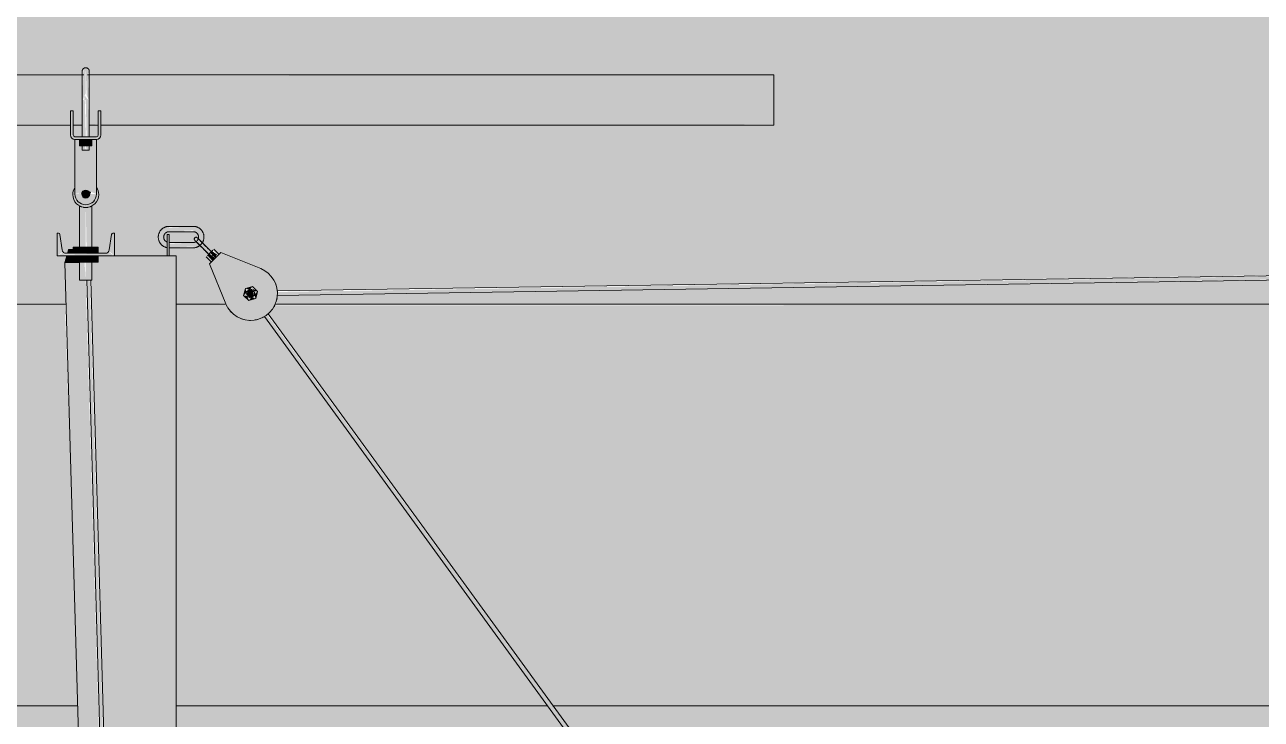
# Model space of a CAD drawing. Header units: inches. Extents: x -54880 to -186, y -132 to 853.
# Drawn here: x -16835.6 to -16749.3, y 249.1 to 297.5 of the extents above; entities that cross this region are included whole.
import ezdxf

# ---------------------------------------------------------------- set-up
doc = ezdxf.new("R2010")
doc.units = ezdxf.units.IN
doc.header["$MEASUREMENT"] = 0
for name, color, linetype, lineweight in [('I-WALL', 2, 'Continuous', 9), ('M-HVAC-DUCT', 70, 'Continuous', 9), ('Q-SPCQ', 91, 'Continuous', 9)]:
    doc.layers.add(name, color=color, linetype=linetype, lineweight=lineweight)

# ---------------------------------------------------------------- blocks, each defined once
blk = doc.blocks.new('Basketball_Backstop-Performance_Sports_Systems-3103-Ceiling_Hung - 27_-0_ to 27_-11 7_8_-706978-Section 1')
at = {"layer": 'Q-SPCQ'}
h = blk.add_hatch(color=256, dxfattribs=at)
h.paths.add_polyline_path([(21239.251, 292.25), (21239.428, 292.492), (21239.363, 292.556), (21239.303, 292.392)], flags=0)
h.paths.add_polyline_path([(21239.211, 292.25), (21239.428, 292.733), (21239.428, 294.444), (21239.27, 294.429), (21239.233, 294), (21239.251, 293.708), (21239.201, 292.845)], flags=0)
for points in [[(21239.644, 292.25), (21239.592, 294.226), (21239.428, 294.444), (21239.493, 292.589), (21239.605, 292.339)], [(21239.428, 289.062), (21239.428, 289.5), (21238.99, 289.5), (21238.99, 289.062)], [(21239.865, 289.062), (21239.865, 289.5), (21239.428, 289.5), (21239.428, 289.062)], [(21239.428, 284.75), (21239.881, 284.871), (21240.213, 285.203), (21240.334, 285.656), (21240.186, 286.144), (21240.178, 286.089), (21240.141, 285.465), (21239.94, 285.144), (21239.568, 284.956), (21239.234, 284.963), (21238.897, 285.157), (21238.701, 285.514), (21238.643, 286.109), (21238.527, 285.615), (21238.643, 285.203), (21238.975, 284.871), (21239.355, 284.76)], [(21239.493, 285.446), (21239.669, 285.623), (21239.493, 285.929), (21239.178, 285.687)], [(21245.24, 283.069), (21246.928, 283.156), (21246.928, 283.431), (21245.24, 283.344), (21245.24, 283.088)], [(21245.24, 281.375), (21245.24, 282.875), (21245.115, 282.875), (21245.115, 281.375)], [(21245.24, 281.944), (21246.928, 282.031), (21246.928, 282.306), (21245.24, 282.219), (21245.24, 281.963)], [(21238.562, 281.555), (21238.995, 281.555), (21238.995, 281.992), (21238.562, 281.992)], [(21238.562, 280.937), (21238.995, 280.937), (21238.995, 281.375), (21238.562, 281.375)], [(21238.995, 281.555), (21239.861, 281.555), (21239.861, 281.992), (21238.995, 281.992)], [(21238.995, 280.937), (21239.861, 280.937), (21239.861, 281.375), (21238.995, 281.375)], [(21239.861, 281.555), (21240.294, 281.555), (21240.294, 281.992), (21239.861, 281.992)], [(21239.861, 280.937), (21240.294, 280.937), (21240.294, 281.375), (21239.861, 281.375)], [(21248.265, 281.037), (21248.453, 281.225), (21248.055, 281.534), (21247.967, 281.336), (21248.147, 281.156)], [(21248.453, 281.225), (21248.586, 281.467), (21248.232, 281.711), (21248.099, 281.578)], [(21243.136, 152.543), (21239.428, 279.687), (21238.99, 279.687), (21238.99, 280.918), (21237.976, 280.918), (21241.642, 152.543), (21242.607, 152.543)], [(21243.136, 152.543), (21243.161, 152.633), (21243.116, 163.107), (21239.71, 279.687), (21239.505, 279.687), (21243.033, 156.155)], [(21251.053, 278.533), (21251.144, 278.625), (21251.08, 278.933), (21250.863, 278.991), (21250.678, 278.75), (21250.803, 278.533)]]:
    blk.add_hatch(color=256, dxfattribs=at).paths.add_polyline_path(points, flags=0)
h = blk.add_hatch(color=256, dxfattribs=at)
h.paths.add_polyline_path([(21239.605, 292.25), (21239.417, 292.476), (21239.303, 292.25), (21239.553, 292.25)], flags=0)
h.paths.add_polyline_path([(21286.182, 292.25), (21287.428, 292.25), (21287.428, 294), (21239.612, 293.94), (21239.65, 292.913), (21239.669, 292.25), (21281.341, 292.25)], flags=0)
h.paths.add_polyline_path([(21239.211, 292.25), (21239.193, 294), (21191.428, 293.94), (21191.428, 292.25), (21239.201, 292.25)], flags=0)
h = blk.add_hatch(color=256, dxfattribs=at)
h.paths.add_polyline_path([(21281.341, 290.5), (21287.428, 290.56), (21287.428, 292.25), (21239.669, 292.25), (21239.669, 290.5), (21240.303, 290.56), (21240.303, 291), (21240.49, 291), (21240.49, 290.5), (21271.657, 290.5)], flags=0)
h.paths.add_polyline_path([(21239.186, 290.5), (21239.186, 292.25), (21191.428, 292.25), (21191.428, 290.5), (21238.365, 290.56), (21238.365, 291), (21238.553, 291), (21238.553, 290.5)], flags=0)
h = blk.add_hatch(color=256, dxfattribs=at)
h.paths.add_polyline_path([(21239.428, 288.75), (21239.363, 289.062), (21239.186, 289.062), (21239.251, 288.75), (21239.363, 288.75)], flags=0)
h.paths.add_polyline_path([(21239.251, 289.687), (21239.428, 289.687), (21239.363, 292.25), (21239.186, 292.25), (21239.222, 289.687)], flags=0)
h = blk.add_hatch(color=256, dxfattribs=at)
h.paths.add_polyline_path([(21239.644, 288.75), (21239.669, 288.75), (21239.6, 289.062), (21239.428, 289.062), (21239.493, 288.75), (21239.605, 288.75)], flags=0)
h.paths.add_polyline_path([(21239.634, 289.687), (21239.669, 289.687), (21239.605, 292.25), (21239.428, 292.25), (21239.493, 289.687), (21239.605, 289.687)], flags=0)
h = blk.add_hatch(color=256, dxfattribs=at)
h.paths.add_polyline_path([(21238.678, 289.5), (21240.178, 289.5), (21240.178, 289.687), (21238.678, 289.687)], flags=0)
h.paths.add_polyline_path([(21238.553, 289.812), (21238.553, 291), (21238.365, 291), (21238.365, 289.812)], flags=0)
h.paths.add_polyline_path([(21240.303, 289.812), (21240.49, 289.812), (21240.49, 291), (21240.303, 291)], flags=0)
h = blk.add_hatch(color=256, dxfattribs=at)
h.paths.add_polyline_path([(21239.428, 284.937), (21239.803, 285.038), (21240.077, 285.312), (21240.178, 285.687), (21239.709, 285.687), (21239.627, 285.489), (21239.428, 285.406), (21239.229, 285.489), (21239.147, 285.687), (21239.156, 285.76), (21238.678, 285.687), (21238.778, 285.312), (21239.053, 285.038), (21239.234, 284.963)], flags=0)
h.paths.add_polyline_path([(21240.178, 285.687), (21240.178, 289.5), (21239.865, 289.5), (21239.865, 289.062), (21239.669, 289.062), (21239.605, 288.75), (21239.186, 288.75), (21239.186, 289.062), (21238.99, 289.062), (21238.99, 289.5), (21238.678, 289.5), (21238.678, 285.687), (21239.501, 285.959), (21239.861, 285.814)], flags=0)
h = blk.add_hatch(color=256, dxfattribs=at)
h.paths.add_polyline_path([(21239.428, 285.406), (21239.627, 285.489), (21239.709, 285.687), (21239.765, 285.75), (21239.807, 285.76), (21239.765, 285.852), (21239.355, 285.959), (21239.082, 285.76), (21239.147, 285.687), (21239.229, 285.489), (21239.423, 285.407)], flags=0)
h.paths.add_polyline_path([(21239.493, 285.446), (21239.178, 285.687), (21239.501, 285.915), (21239.622, 285.575), (21239.501, 285.454)], flags=0)
h = blk.add_hatch(color=256, dxfattribs=at)
h.paths.add_polyline_path([(21238.995, 279.687), (21239.428, 279.687), (21239.343, 280.937), (21238.992, 280.937), (21238.99, 279.687)], flags=0)
h.paths.add_polyline_path([(21239.025, 281.992), (21239.428, 281.992), (21239.428, 284.75), (21238.997, 284.781), (21239.002, 281.992)], flags=0)
h = blk.add_hatch(color=256, dxfattribs=at)
h.paths.add_polyline_path([(21239.85, 279.687), (21239.865, 279.687), (21239.807, 280.937), (21239.428, 280.937), (21239.428, 279.687), (21239.807, 279.687)], flags=0)
h.paths.add_polyline_path([(21239.854, 281.992), (21239.862, 281.992), (21239.806, 284.833), (21239.428, 284.75), (21239.489, 281.992), (21239.831, 281.992)], flags=0)
h = blk.add_hatch(color=256, dxfattribs=at)
h.paths.add_polyline_path([(21241.428, 281.375), (21241.428, 282.955), (21241.236, 282.879), (21241.071, 281.793)], flags=0)
h.paths.add_polyline_path([(21241.428, 281.375), (21241.021, 281.671), (21240.977, 281.623)], flags=0)
h.paths.add_polyline_path([(21237.428, 281.375), (21237.785, 281.793), (21237.619, 282.879), (21237.428, 282.955), (21237.428, 282.751)], flags=0)
h.paths.add_polyline_path([(21237.428, 281.375), (21237.834, 281.671), (21237.765, 281.694)], flags=0)
h.paths.add_polyline_path([(21241.428, 281.375), (21240.794, 281.555), (21237.765, 281.471), (21237.428, 281.375), (21237.765, 281.375)], flags=0)
h = blk.add_hatch(color=256, dxfattribs=at)
h.paths.add_polyline_path([(21238.062, 280.918), (21238.562, 280.937), (21238.562, 281.375), (21238.103, 281.375), (21237.976, 280.918)], flags=0)
h.paths.add_polyline_path([(21238.153, 281.555), (21238.562, 281.555), (21238.562, 281.832), (21238.231, 281.832)], flags=0)
h = blk.add_hatch(color=256, dxfattribs=at)
h.paths.add_polyline_path([(21241.57, 116), (21242.428, 116), (21242.408, 119.783), (21239.115, 119.75), (21239.115, 116), (21240.772, 116)], flags=0)
h.paths.add_polyline_path([(21242.428, 120.217), (21242.362, 128.75), (21239.115, 128.75), (21239.124, 128.312), (21239.803, 128.312), (21239.803, 128.125), (21239.115, 128.125), (21239.118, 120.204), (21240.103, 120.233), (21241.333, 120.242), (21242.406, 120.217)], flags=0)
h.paths.add_polyline_path([(21241.938, 120), (21242.428, 120.125), (21242.406, 120.207), (21242.084, 120.065)], flags=0)
h.paths.add_polyline_path([(21242.428, 119.823), (21242.407, 119.938), (21242.117, 119.935), (21242.408, 119.83)], flags=0)
h.paths.add_polyline_path([(21239.228, 129.25), (21242.428, 129.25), (21242.428, 135.471), (21239.115, 135.438), (21239.125, 129.875), (21239.803, 129.875), (21239.803, 129.687), (21239.115, 129.687), (21239.124, 129.25)], flags=0)
h.paths.add_polyline_path([(21242.428, 135.904), (21242.428, 152.543), (21241.642, 152.543), (21241.333, 161.788), (21240.551, 161.753), (21239.115, 161.75), (21239.129, 135.891), (21240.168, 135.925), (21241.333, 135.929), (21242.325, 135.906)], flags=0)
h.paths.add_polyline_path([(21241.938, 135.687), (21242.428, 135.812), (21242.428, 135.904), (21242.084, 135.752)], flags=0)
h.paths.add_polyline_path([(21242.428, 135.511), (21242.428, 135.623), (21242.117, 135.623), (21242.326, 135.547)], flags=0)
h.paths.add_polyline_path([(21239.472, 162.187), (21241.365, 162.248), (21239.559, 224.125), (21239.115, 224.125), (21239.147, 162.203), (21239.346, 162.193)], flags=0)
h.paths.add_polyline_path([(21242.428, 187.186), (21242.428, 224.75), (21241.355, 224.75), (21242.377, 188.976)], flags=0)
h.paths.add_polyline_path([(21239.47, 224.312), (21239.593, 224.312), (21239.559, 224.75), (21239.115, 224.75), (21239.189, 224.312), (21239.445, 224.312)], flags=0)
h.paths.add_polyline_path([(21239.559, 225.25), (21239.566, 225.25), (21239.47, 225.687), (21239.115, 225.687), (21239.19, 225.25), (21239.47, 225.25)], flags=0)
h.paths.add_polyline_path([(21241.57, 225.25), (21242.428, 225.25), (21242.428, 281.375), (21240.294, 281.375), (21240.294, 280.937), (21239.864, 280.918), (21239.832, 278.062), (21241.341, 225.25)], flags=0)
h.paths.add_polyline_path([(21239.548, 225.875), (21239.115, 240.552), (21239.19, 225.875), (21239.47, 225.875)], flags=0)
h = blk.add_hatch(color=256, dxfattribs=at)
h.paths.add_polyline_path([(21242.428, 116), (21245.74, 116), (21245.74, 119.125), (21245.053, 119.125), (21245.053, 119.312), (21245.74, 119.312), (21245.74, 119.75), (21242.428, 119.75), (21242.428, 118.645)], flags=0)
h.paths.add_polyline_path([(21242.607, 120.25), (21245.74, 120.25), (21245.74, 120.687), (21245.053, 120.687), (21245.053, 120.875), (21245.74, 120.875), (21245.74, 128.788), (21244.336, 128.752), (21242.428, 128.75), (21242.45, 120.25)], flags=0)
h.paths.add_polyline_path([(21242.428, 129.217), (21244.919, 129.221), (21245.74, 129.208), (21245.74, 134.812), (21245.053, 134.812), (21245.053, 135), (21245.74, 135), (21245.74, 135.437), (21242.428, 135.437), (21242.428, 129.241)], flags=0)
h.paths.add_polyline_path([(21242.918, 129), (21242.428, 129.125), (21242.495, 129.056), (21242.607, 129.041)], flags=0)
h.paths.add_polyline_path([(21242.428, 128.823), (21242.607, 128.959), (21242.428, 128.875)], flags=0)
h.paths.add_polyline_path([(21245.627, 135.937), (21245.74, 135.937), (21245.74, 136.375), (21245.053, 136.375), (21245.053, 136.562), (21245.74, 136.562), (21245.658, 161.125), (21245.053, 161.125), (21245.053, 161.312), (21245.74, 161.312), (21245.659, 161.75), (21243.154, 161.75), (21243.161, 160.843), (21243.136, 152.543), (21242.428, 152.543), (21242.428, 135.937), (21245.336, 135.937)], flags=0)
h.paths.add_polyline_path([(21243.285, 162.25), (21245.74, 162.25), (21245.659, 162.687), (21245.053, 162.687), (21245.053, 162.875), (21245.74, 162.875), (21245.702, 224.784), (21244.336, 224.752), (21242.428, 224.75), (21242.428, 187.186), (21243.161, 162.25)], flags=0)
h.paths.add_polyline_path([(21242.428, 225.217), (21245.118, 225.206), (21245.74, 225.208), (21245.74, 281.375), (21242.428, 281.375), (21242.428, 225.241)], flags=0)
h.paths.add_polyline_path([(21242.918, 225), (21242.428, 225.125), (21242.428, 225.065), (21242.607, 225.041)], flags=0)
h.paths.add_polyline_path([(21242.428, 224.823), (21242.607, 224.959), (21242.428, 224.875)], flags=0)
h = blk.add_hatch(color=256, dxfattribs=at)
h.paths.add_polyline_path([(21251.016, 276.877), (21251.47, 276.955), (21251.891, 277.141), (21252.29, 277.471), (21252.658, 278.062), (21252.723, 278.208), (21252.801, 278.662), (21252.766, 279.121), (21252.62, 279.557), (21252.29, 280.023), (21251.778, 280.407), (21251.636, 280.486), (21248.851, 281.623), (21248.055, 280.827), (21249.417, 277.64), (21249.733, 277.305), (21250.121, 277.058), (21250.557, 276.912)], flags=0)
h.paths.add_polyline_path([(21250.797, 278.262), (21250.928, 278.469), (21250.767, 278.463), (21250.785, 278.343)], flags=0)
h.paths.add_polyline_path([(21250.44, 278.619), (21250.678, 278.625), (21250.651, 278.787), (21250.538, 278.697)], flags=0)
h.paths.add_polyline_path([(21250.571, 279.107), (21250.712, 278.927), (21250.711, 279.052), (21250.636, 279.081)], flags=0)
h.paths.add_polyline_path([(21251.416, 278.881), (21251.175, 278.881), (21251.269, 278.764), (21251.388, 278.859)], flags=0)
h.paths.add_polyline_path([(21251.285, 278.393), (21251.144, 278.574), (21251.105, 278.464), (21251.193, 278.429)], flags=0)
h.paths.add_polyline_path([(21250.797, 278.262), (21250.449, 278.654), (21250.61, 279.118), (21251.084, 279.213), (21251.392, 278.794), (21251.222, 278.376), (21250.815, 278.267)], flags=0)
h.paths.add_polyline_path([(21251.098, 278.971), (21251.056, 279.234), (21250.928, 279.031), (21251.08, 278.985)], flags=0)
h = blk.add_hatch(color=256, dxfattribs=at)
h.paths.add_polyline_path([(21252.794, 278.622), (21392.558, 280.831), (21392.553, 281.065), (21252.789, 278.857), (21252.795, 278.628)], flags=0)
h.paths.add_polyline_path([(21251.178, 278.625), (21251.182, 278.864), (21251.122, 278.793), (21251.171, 278.628)], flags=0)
h.paths.add_polyline_path([(21394.174, 280.822), (21394.211, 280.922), (21394.173, 280.823)], flags=0)
h = blk.add_hatch(color=256, dxfattribs=at)
h.paths.add_polyline_path([(21251.285, 278.393), (21251.416, 278.881), (21251.169, 278.685)], flags=0)
h.paths.add_polyline_path([(21250.797, 278.262), (21251.285, 278.393), (21250.993, 278.509)], flags=0)
h.paths.add_polyline_path([(21250.44, 278.619), (21250.678, 278.836), (21250.571, 279.107)], flags=0)
h.paths.add_polyline_path([(21250.797, 278.262), (21250.711, 278.579), (21250.44, 278.619), (21250.711, 278.348)], flags=0)
h.paths.add_polyline_path([(21251.059, 279.238), (21250.571, 279.107), (21250.863, 278.991), (21251.056, 279.234)], flags=0)
h.paths.add_polyline_path([(21251.416, 278.881), (21251.08, 279.092), (21251.144, 278.921)], flags=0)
h = blk.add_hatch(color=256, dxfattribs=at)
h.paths.add_polyline_path([(21298.607, 212.937), (21298.782, 213.033), (21298.907, 213.056), (21252.084, 277.292), (21251.916, 277.126), (21298.52, 213.056)], flags=0)
h.paths.add_polyline_path([(21250.938, 278.47), (21251.148, 278.579), (21251.035, 278.533), (21250.932, 278.478)], flags=0)
for p, q in [((21239.297, 294), (21191.428, 294)), ((21287.428, 294), (21239.555, 294)), ((21287.428, 294), (21287.428, 292.25)), ((21239.178, 292.25), (21239.178, 289.687)), ((21239.678, 289.687), (21239.678, 292.25)), ((21287.428, 292.25), (21287.428, 290.5)), ((21238.553, 291.5), (21238.365, 291.5)), ((21238.365, 291), (21238.365, 291.5)), ((21238.365, 291.5), (21238.365, 291.369)), ((21238.365, 291.5), (21238.553, 291.5)), ((21238.365, 291.363), (21238.365, 291.003)), ((21238.365, 291), (21238.365, 289.812)), ((21238.553, 291.369), (21238.553, 291.5)), ((21238.553, 291.5), (21238.553, 291)), ((21238.553, 291.003), (21238.553, 291.363)), ((21238.553, 289.812), (21238.553, 291)), ((21240.49, 291.5), (21240.303, 291.5)), ((21240.303, 291), (21240.303, 291.5)), ((21240.303, 291.5), (21240.303, 291.369)), ((21240.303, 291.5), (21240.49, 291.5)), ((21240.303, 291.363), (21240.303, 291.003)), ((21240.303, 289.812), (21240.303, 291)), ((21240.49, 291.369), (21240.49, 291.5)), ((21240.49, 291.5), (21240.49, 291)), ((21240.49, 291.003), (21240.49, 291.363)), ((21240.49, 291), (21240.49, 289.812)), ((21191.428, 290.5), (21238.365, 290.5)), ((21238.553, 290.5), (21239.211, 290.5)), ((21239.178, 290.5), (21239.178, 289.687)), ((21239.178, 290.5), (21239.178, 289.687)), ((21239.178, 290.5), (21239.178, 289.687)), ((21239.644, 290.5), (21240.303, 290.5)), ((21239.678, 289.687), (21239.678, 290.5)), ((21239.678, 289.687), (21239.678, 290.5)), ((21239.678, 289.687), (21239.678, 290.5)), ((21240.49, 290.5), (21287.428, 290.5)), ((21240.178, 289.687), (21238.678, 289.687)), ((21238.678, 289.5), (21238.678, 285.687)), ((21238.678, 289.5), (21240.178, 289.5)), ((21238.99, 289.5), (21238.99, 289.062)), ((21239.428, 289.062), (21238.99, 289.062)), ((21239.178, 289.5), (21239.178, 288.75)), ((21239.428, 289.062), (21239.428, 289.5)), ((21239.865, 289.062), (21239.428, 289.062)), ((21239.678, 288.75), (21239.678, 289.5)), ((21239.865, 289.5), (21239.865, 289.062)), ((21240.178, 285.687), (21240.178, 289.5)), ((21239.428, 288.75), (21239.186, 288.75)), ((21239.669, 288.75), (21239.428, 288.75)), ((21238.99, 284.862), (21238.99, 281.992)), ((21238.99, 284.862), (21238.99, 281.992)), ((21239.865, 281.992), (21239.865, 284.862)), ((21239.865, 281.992), (21239.865, 284.862)), ((21246.928, 283.437), (21245.24, 283.437)), ((21245.24, 283.062), (21246.928, 283.062)), ((21237.53, 282.955), (21237.428, 282.955)), ((21237.428, 282.955), (21237.428, 281.375)), ((21237.785, 281.793), (21237.619, 282.879)), ((21241.236, 282.879), (21241.071, 281.793)), ((21241.428, 282.955), (21241.325, 282.955)), ((21241.428, 281.375), (21241.428, 282.955)), ((21245.115, 281.375), (21245.115, 282.875)), ((21245.24, 282.875), (21245.115, 282.875)), ((21245.24, 282.875), (21245.24, 281.375)), ((21246.928, 282.312), (21245.24, 282.312)), ((21237.428, 281.375), (21241.428, 281.375)), ((21238.103, 281.375), (21237.976, 280.918)), ((21240.794, 281.555), (21238.062, 281.555)), ((21238.231, 281.832), (21238.152, 281.55)), ((21238.562, 281.832), (21238.231, 281.832)), ((21238.562, 281.992), (21238.995, 281.992)), ((21238.562, 281.992), (21238.562, 281.555)), ((21238.562, 281.375), (21238.562, 280.937)), ((21238.995, 281.992), (21239.861, 281.992)), ((21238.995, 281.992), (21238.995, 281.555)), ((21238.995, 281.375), (21238.995, 280.937)), ((21239.861, 281.992), (21240.294, 281.992)), ((21239.861, 281.992), (21239.861, 281.555)), ((21239.861, 281.375), (21239.861, 280.937)), ((21240.294, 281.555), (21240.294, 281.992)), ((21240.294, 280.937), (21240.294, 281.375)), ((21241.422, 281.375), (21242.428, 281.375)), ((21242.428, 281.375), (21245.74, 281.375)), ((21245.24, 281.937), (21246.928, 281.937)), ((21245.74, 225.161), (21245.74, 281.375)), ((21247.834, 281.313), (21248.188, 280.96)), ((21247.912, 281.391), (21248.099, 281.578)), ((21248.851, 281.623), (21248.055, 280.827)), ((21248.099, 281.578), (21248.287, 281.766)), ((21248.718, 281.49), (21248.365, 281.844)), ((21251.636, 280.486), (21248.851, 281.623)), ((21237.976, 280.918), (21239.016, 280.918)), ((21237.976, 280.918), (21241.642, 152.543)), ((21238.995, 280.937), (21238.562, 280.937)), ((21238.99, 280.937), (21238.99, 279.687)), ((21239.861, 280.937), (21238.995, 280.937)), ((21240.294, 280.937), (21239.861, 280.937)), ((21239.865, 279.687), (21239.865, 280.937)), ((21248.055, 280.827), (21249.192, 278.042)), ((21392.571, 281.065), (21252.78, 278.935)), ((21252.794, 278.622), (21392.571, 280.753)), ((21239.428, 279.687), (21238.99, 279.687)), ((21239.865, 279.687), (21239.428, 279.687)), ((21239.505, 279.687), (21243.136, 152.543)), ((21239.786, 279.687), (21243.138, 162.328)), ((21250.571, 279.107), (21250.44, 278.619)), ((21251.059, 279.238), (21250.571, 279.107)), ((21250.796, 278.904), (21250.694, 278.903)), ((21251.416, 278.881), (21251.059, 279.238)), ((21251.285, 278.393), (21251.416, 278.881)), ((21250.44, 278.619), (21250.797, 278.262)), ((21250.797, 278.262), (21251.285, 278.393)), ((21251.9, 277.148), (21298.607, 212.937)), ((21298.983, 212.951), (21252.146, 277.34))]:
    blk.add_line(p, q, dxfattribs=at)
at = {"layer": 'Q-SPCQ', "flags": 128}
for points in [[(21239.178, 294.25), (21239.178, 294.26), (21239.179, 294.27), (21239.18, 294.28), (21239.181, 294.29), (21239.183, 294.3), (21239.185, 294.309), (21239.188, 294.319), (21239.191, 294.329), (21239.194, 294.338), (21239.198, 294.347), (21239.202, 294.356), (21239.206, 294.365), (21239.211, 294.374), (21239.216, 294.383), (21239.221, 294.391), (21239.227, 294.399), (21239.233, 294.407), (21239.24, 294.415), (21239.247, 294.422), (21239.254, 294.429), (21239.261, 294.436), (21239.269, 294.443), (21239.276, 294.449), (21239.284, 294.455), (21239.293, 294.46), (21239.301, 294.466), (21239.31, 294.47), (21239.319, 294.475), (21239.328, 294.479), (21239.337, 294.483), (21239.347, 294.486), (21239.356, 294.49), (21239.366, 294.492), (21239.376, 294.494), (21239.385, 294.496), (21239.395, 294.498), (21239.405, 294.499), (21239.415, 294.5), (21239.425, 294.5), (21239.428, 294.5)], [(21239.178, 294.25), (21239.178, 294.26), (21239.179, 294.27), (21239.18, 294.28), (21239.181, 294.29), (21239.183, 294.3), (21239.185, 294.309), (21239.188, 294.319), (21239.191, 294.329), (21239.194, 294.338), (21239.198, 294.347), (21239.202, 294.356), (21239.206, 294.365), (21239.211, 294.374), (21239.216, 294.383), (21239.221, 294.391), (21239.227, 294.399), (21239.233, 294.407), (21239.24, 294.415)], [(21239.178, 293.975), (21239.178, 294.014), (21239.178, 294.05), (21239.178, 294.084), (21239.178, 294.114), (21239.178, 294.142), (21239.178, 294.166), (21239.178, 294.187), (21239.178, 294.206), (21239.178, 294.221), (21239.178, 294.233), (21239.178, 294.242), (21239.178, 294.247), (21239.178, 294.25)], [(21239.178, 294.25), (21239.178, 294.248), (21239.178, 294.244), (21239.178, 294.236), (21239.178, 294.224), (21239.178, 294.21), (21239.178, 294.193), (21239.178, 294.172), (21239.178, 294.148), (21239.178, 294.122), (21239.178, 294.092), (21239.178, 294.06), (21239.178, 294.024), (21239.178, 293.986), (21239.178, 293.945), (21239.178, 293.901), (21239.178, 293.854), (21239.178, 293.805), (21239.178, 293.754), (21239.178, 293.7), (21239.178, 293.643), (21239.178, 293.585), (21239.178, 293.524), (21239.178, 293.462), (21239.178, 293.397), (21239.178, 293.331), (21239.178, 293.262), (21239.178, 293.193), (21239.178, 293.121), (21239.178, 293.049), (21239.178, 292.975), (21239.178, 292.9), (21239.178, 292.823), (21239.178, 292.746), (21239.178, 292.668), (21239.178, 292.59), (21239.178, 292.511), (21239.178, 292.431), (21239.178, 292.352), (21239.178, 292.272), (21239.178, 292.25)], [(21239.178, 294.014), (21239.178, 294.05), (21239.178, 294.084), (21239.178, 294.114), (21239.178, 294.142), (21239.178, 294.166), (21239.178, 294.187), (21239.178, 294.206), (21239.178, 294.221), (21239.178, 294.233), (21239.178, 294.242), (21239.178, 294.247), (21239.178, 294.25)], [(21239.178, 294.25), (21239.178, 294.248), (21239.178, 294.244), (21239.178, 294.236), (21239.178, 294.224), (21239.178, 294.21), (21239.178, 294.193), (21239.178, 294.172), (21239.178, 294.148), (21239.178, 294.122), (21239.178, 294.092), (21239.178, 294.06), (21239.178, 294.024), (21239.178, 293.986)], [(21239.269, 294.443), (21239.276, 294.449), (21239.284, 294.455), (21239.293, 294.46), (21239.301, 294.466), (21239.31, 294.47), (21239.319, 294.475), (21239.328, 294.479), (21239.337, 294.483), (21239.347, 294.486), (21239.356, 294.49), (21239.366, 294.492), (21239.376, 294.494), (21239.385, 294.496), (21239.395, 294.498), (21239.405, 294.499), (21239.415, 294.5), (21239.425, 294.5), (21239.428, 294.5)], [(21239.428, 294.5), (21239.438, 294.5), (21239.448, 294.499), (21239.458, 294.498), (21239.468, 294.497), (21239.477, 294.495), (21239.487, 294.493), (21239.497, 294.49), (21239.506, 294.487), (21239.516, 294.484), (21239.525, 294.48), (21239.534, 294.476), (21239.543, 294.472), (21239.552, 294.467), (21239.561, 294.462), (21239.569, 294.456), (21239.577, 294.451), (21239.585, 294.444), (21239.593, 294.438), (21239.6, 294.431), (21239.607, 294.424), (21239.614, 294.417), (21239.62, 294.409), (21239.627, 294.401), (21239.633, 294.393), (21239.638, 294.385), (21239.643, 294.377), (21239.648, 294.368), (21239.653, 294.359), (21239.657, 294.35), (21239.661, 294.341), (21239.664, 294.331), (21239.667, 294.322), (21239.67, 294.312), (21239.672, 294.302), (21239.674, 294.292), (21239.676, 294.283), (21239.677, 294.273), (21239.677, 294.263), (21239.678, 294.253), (21239.678, 294.25)], [(21239.428, 294.5), (21239.438, 294.5), (21239.448, 294.499), (21239.458, 294.498), (21239.468, 294.497), (21239.477, 294.495), (21239.487, 294.493), (21239.497, 294.49), (21239.506, 294.487), (21239.516, 294.484), (21239.525, 294.48), (21239.534, 294.476), (21239.543, 294.472), (21239.552, 294.467), (21239.561, 294.462), (21239.569, 294.456), (21239.577, 294.451), (21239.585, 294.444), (21239.593, 294.438), (21239.6, 294.431), (21239.607, 294.424), (21239.614, 294.417), (21239.62, 294.409), (21239.627, 294.401), (21239.633, 294.393), (21239.638, 294.385), (21239.643, 294.377), (21239.648, 294.368), (21239.653, 294.359), (21239.657, 294.35), (21239.661, 294.341), (21239.664, 294.331), (21239.667, 294.322), (21239.67, 294.312), (21239.672, 294.302), (21239.674, 294.292), (21239.676, 294.283), (21239.677, 294.273), (21239.677, 294.263), (21239.678, 294.253), (21239.678, 294.25)], [(21239.678, 292.25), (21239.678, 292.33), (21239.678, 292.41), (21239.678, 292.489), (21239.678, 292.569), (21239.678, 292.647), (21239.678, 292.725), (21239.678, 292.803), (21239.678, 292.879), (21239.678, 292.955), (21239.678, 293.029), (21239.678, 293.102), (21239.678, 293.174), (21239.678, 293.244), (21239.678, 293.312), (21239.678, 293.379), (21239.678, 293.444), (21239.678, 293.508), (21239.678, 293.569), (21239.678, 293.628), (21239.678, 293.685), (21239.678, 293.739), (21239.678, 293.791), (21239.678, 293.841), (21239.678, 293.888), (21239.678, 293.933), (21239.678, 293.975), (21239.678, 294.014), (21239.678, 294.05), (21239.678, 294.084), (21239.678, 294.114), (21239.678, 294.142), (21239.678, 294.166), (21239.678, 294.187), (21239.678, 294.206), (21239.678, 294.221), (21239.678, 294.233), (21239.678, 294.242), (21239.678, 294.247), (21239.678, 294.25)], [(21239.678, 294.25), (21239.678, 294.248), (21239.678, 294.244), (21239.678, 294.236), (21239.678, 294.224), (21239.678, 294.21), (21239.678, 294.193), (21239.678, 294.172), (21239.678, 294.148), (21239.678, 294.122), (21239.678, 294.092), (21239.678, 294.06), (21239.678, 294.024), (21239.678, 293.986)], [(21239.678, 294.142), (21239.678, 294.166), (21239.678, 294.187), (21239.678, 294.206), (21239.678, 294.221), (21239.678, 294.233), (21239.678, 294.242), (21239.678, 294.247), (21239.678, 294.25)], [(21239.678, 294.25), (21239.678, 294.248), (21239.678, 294.244), (21239.678, 294.236), (21239.678, 294.224), (21239.678, 294.21), (21239.678, 294.193), (21239.678, 294.172), (21239.678, 294.148)], [(21245.24, 283.437), (21245.21, 283.437), (21245.18, 283.435), (21245.151, 283.432), (21245.121, 283.428), (21245.091, 283.423), (21245.062, 283.416), (21245.033, 283.408), (21245.004, 283.399), (21244.976, 283.389), (21244.948, 283.378), (21244.921, 283.366), (21244.894, 283.353), (21244.868, 283.338), (21244.842, 283.323), (21244.817, 283.307), (21244.792, 283.289), (21244.769, 283.271), (21244.746, 283.251), (21244.724, 283.231), (21244.702, 283.21), (21244.682, 283.188), (21244.662, 283.165), (21244.644, 283.142), (21244.626, 283.118), (21244.609, 283.093), (21244.594, 283.067), (21244.579, 283.041), (21244.565, 283.014), (21244.553, 282.987), (21244.541, 282.959), (21244.531, 282.931), (21244.522, 282.903), (21244.514, 282.874), (21244.507, 282.844), (21244.501, 282.815), (21244.497, 282.785), (21244.493, 282.756), (21244.491, 282.726), (21244.49, 282.696), (21244.49, 282.687)], [(21244.865, 282.687), (21244.866, 282.702), (21244.867, 282.717), (21244.868, 282.732), (21244.87, 282.747), (21244.873, 282.762), (21244.876, 282.777), (21244.88, 282.791), (21244.884, 282.805), (21244.889, 282.82), (21244.895, 282.834), (21244.901, 282.847), (21244.908, 282.861), (21244.915, 282.874), (21244.923, 282.887), (21244.931, 282.899), (21244.94, 282.911), (21244.949, 282.923), (21244.958, 282.935), (21244.968, 282.946), (21244.979, 282.957), (21244.99, 282.967), (21245.001, 282.977), (21245.013, 282.986), (21245.025, 282.995), (21245.038, 283.003), (21245.05, 283.011), (21245.064, 283.018), (21245.077, 283.025), (21245.091, 283.031), (21245.104, 283.037), (21245.119, 283.042), (21245.133, 283.047), (21245.147, 283.051), (21245.162, 283.054), (21245.177, 283.057), (21245.191, 283.059), (21245.206, 283.061), (21245.221, 283.062), (21245.236, 283.062), (21245.24, 283.062)], [(21247.678, 282.687), (21247.677, 282.717), (21247.675, 282.747), (21247.672, 282.777), (21247.668, 282.807), (21247.663, 282.837), (21247.656, 282.866), (21247.649, 282.895), (21247.64, 282.923), (21247.63, 282.952), (21247.619, 282.98), (21247.606, 283.007), (21247.593, 283.034), (21247.579, 283.06), (21247.563, 283.086), (21247.547, 283.111), (21247.529, 283.135), (21247.511, 283.159), (21247.492, 283.182), (21247.471, 283.204), (21247.45, 283.226), (21247.428, 283.246), (21247.406, 283.266), (21247.382, 283.284), (21247.358, 283.302), (21247.333, 283.319), (21247.307, 283.334), (21247.281, 283.349), (21247.255, 283.363), (21247.227, 283.375), (21247.2, 283.387), (21247.171, 283.397), (21247.143, 283.406), (21247.114, 283.414), (21247.085, 283.421), (21247.055, 283.427), (21247.026, 283.431), (21246.996, 283.434), (21246.966, 283.437), (21246.936, 283.437), (21246.928, 283.437)], [(21246.928, 283.062), (21246.943, 283.062), (21246.958, 283.061), (21246.973, 283.06), (21246.988, 283.058), (21247.002, 283.055), (21247.017, 283.052), (21247.031, 283.048), (21247.046, 283.043), (21247.06, 283.038), (21247.074, 283.033), (21247.088, 283.027), (21247.101, 283.02), (21247.114, 283.013), (21247.127, 283.005), (21247.14, 282.997), (21247.152, 282.988), (21247.164, 282.979), (21247.175, 282.969), (21247.186, 282.959), (21247.197, 282.949), (21247.207, 282.938), (21247.217, 282.926), (21247.226, 282.915), (21247.235, 282.903), (21247.243, 282.89), (21247.251, 282.877), (21247.259, 282.864), (21247.265, 282.851), (21247.272, 282.837), (21247.277, 282.823), (21247.282, 282.809), (21247.287, 282.795), (21247.291, 282.781), (21247.295, 282.766), (21247.297, 282.751), (21247.3, 282.736), (21247.301, 282.722), (21247.302, 282.707), (21247.303, 282.692), (21247.303, 282.687)], [(21244.49, 282.687), (21244.491, 282.658), (21244.493, 282.628), (21244.496, 282.598), (21244.5, 282.568), (21244.505, 282.538), (21244.512, 282.509), (21244.52, 282.48), (21244.528, 282.452), (21244.538, 282.423), (21244.55, 282.395), (21244.562, 282.368), (21244.575, 282.341), (21244.589, 282.315), (21244.605, 282.289), (21244.621, 282.264), (21244.639, 282.24), (21244.657, 282.216), (21244.676, 282.193), (21244.697, 282.171), (21244.718, 282.149), (21244.74, 282.129), (21244.762, 282.109), (21244.786, 282.091), (21244.81, 282.073), (21244.835, 282.056), (21244.861, 282.041), (21244.887, 282.026), (21244.914, 282.012), (21244.941, 282), (21244.969, 281.988), (21244.997, 281.978), (21245.025, 281.969), (21245.054, 281.961), (21245.083, 281.954), (21245.113, 281.948)], [(21245.108, 282.337), (21245.094, 282.342), (21245.081, 282.348), (21245.067, 282.355), (21245.054, 282.362), (21245.041, 282.37), (21245.029, 282.378), (21245.016, 282.387), (21245.005, 282.396), (21244.993, 282.406), (21244.982, 282.416), (21244.971, 282.426), (21244.961, 282.437), (21244.951, 282.449), (21244.942, 282.46), (21244.933, 282.472), (21244.925, 282.485), (21244.917, 282.498), (21244.91, 282.511), (21244.903, 282.524), (21244.897, 282.538), (21244.891, 282.552), (21244.886, 282.566), (21244.881, 282.58), (21244.877, 282.594), (21244.874, 282.609), (21244.871, 282.624), (21244.869, 282.639), (21244.867, 282.653), (21244.866, 282.668), (21244.865, 282.683), (21244.865, 282.687)], [(21246.928, 281.937), (21246.958, 281.938), (21246.988, 281.94), (21247.018, 281.943), (21247.047, 281.947), (21247.077, 281.952), (21247.106, 281.959), (21247.135, 281.967), (21247.164, 281.976), (21247.192, 281.986), (21247.22, 281.997), (21247.247, 282.009), (21247.274, 282.022), (21247.3, 282.037), (21247.326, 282.052), (21247.351, 282.068), (21247.376, 282.086), (21247.399, 282.104), (21247.422, 282.124), (21247.445, 282.144), (21247.466, 282.165), (21247.486, 282.187), (21247.506, 282.21), (21247.525, 282.233), (21247.542, 282.257), (21247.559, 282.282), (21247.575, 282.308), (21247.589, 282.334), (21247.603, 282.361), (21247.615, 282.388), (21247.627, 282.416), (21247.637, 282.444), (21247.646, 282.472), (21247.654, 282.501), (21247.661, 282.531), (21247.667, 282.56), (21247.671, 282.59), (21247.675, 282.619), (21247.677, 282.649), (21247.678, 282.679), (21247.678, 282.687)], [(21247.303, 282.687), (21247.303, 282.673), (21247.302, 282.658), (21247.3, 282.643), (21247.298, 282.628), (21247.295, 282.613), (21247.292, 282.598), (21247.288, 282.584), (21247.284, 282.57), (21247.279, 282.555), (21247.273, 282.541), (21247.267, 282.528), (21247.26, 282.514), (21247.253, 282.501), (21247.246, 282.488), (21247.237, 282.476), (21247.229, 282.464), (21247.219, 282.452), (21247.21, 282.44), (21247.2, 282.429), (21247.189, 282.418), (21247.178, 282.408), (21247.167, 282.398), (21247.155, 282.389), (21247.143, 282.38), (21247.13, 282.372), (21247.118, 282.364), (21247.105, 282.357), (21247.091, 282.35), (21247.078, 282.344), (21247.064, 282.338), (21247.05, 282.333), (21247.035, 282.328), (21247.021, 282.324), (21247.006, 282.321), (21246.992, 282.318), (21246.977, 282.316), (21246.962, 282.314), (21246.947, 282.313), (21246.932, 282.313), (21246.928, 282.312)], [(21247.039, 282.462), (21247.035, 282.466), (21247.032, 282.47), (21247.029, 282.474), (21247.026, 282.478), (21247.023, 282.482), (21247.02, 282.486), (21247.018, 282.49), (21247.015, 282.495), (21247.013, 282.499), (21247.011, 282.504), (21247.009, 282.508), (21247.008, 282.513), (21247.006, 282.518), (21247.005, 282.523), (21247.004, 282.528), (21247.003, 282.533), (21247.003, 282.538), (21247.002, 282.543), (21247.002, 282.548), (21247.002, 282.553), (21247.002, 282.558), (21247.003, 282.563), (21247.003, 282.567), (21247.004, 282.572), (21247.005, 282.577), (21247.006, 282.582), (21247.007, 282.587), (21247.009, 282.592), (21247.011, 282.596), (21247.013, 282.601), (21247.015, 282.606), (21247.017, 282.61), (21247.02, 282.614), (21247.022, 282.619), (21247.025, 282.623), (21247.028, 282.627), (21247.031, 282.631), (21247.034, 282.634), (21247.038, 282.638), (21247.039, 282.639)], [(21247.039, 282.639), (21247.042, 282.643), (21247.046, 282.646), (21247.05, 282.649), (21247.054, 282.652), (21247.058, 282.655), (21247.062, 282.658), (21247.067, 282.66), (21247.071, 282.662), (21247.076, 282.665), (21247.08, 282.667), (21247.085, 282.668), (21247.09, 282.67), (21247.094, 282.671), (21247.099, 282.673), (21247.104, 282.674), (21247.109, 282.674), (21247.114, 282.675), (21247.119, 282.675), (21247.124, 282.676), (21247.129, 282.676), (21247.134, 282.676), (21247.139, 282.675), (21247.144, 282.675), (21247.149, 282.674), (21247.154, 282.673), (21247.159, 282.672), (21247.163, 282.67), (21247.168, 282.669), (21247.173, 282.667), (21247.177, 282.665), (21247.182, 282.663), (21247.186, 282.661), (21247.191, 282.658), (21247.195, 282.656), (21247.199, 282.653), (21247.203, 282.65), (21247.207, 282.647), (21247.211, 282.643), (21247.215, 282.64), (21247.215, 282.639)], [(21247.569, 281.932), (21247.548, 281.953), (21247.527, 281.974), (21247.506, 281.995), (21247.485, 282.016), (21247.464, 282.037), (21247.443, 282.058), (21247.422, 282.079), (21247.402, 282.099), (21247.382, 282.119), (21247.363, 282.139), (21247.343, 282.158), (21247.324, 282.177), (21247.306, 282.195), (21247.287, 282.214), (21247.27, 282.231), (21247.252, 282.249), (21247.236, 282.265), (21247.219, 282.282), (21247.204, 282.297), (21247.189, 282.312), (21247.174, 282.327), (21247.16, 282.341), (21247.147, 282.354), (21247.135, 282.366), (21247.123, 282.378), (21247.112, 282.389), (21247.101, 282.4), (21247.092, 282.409), (21247.083, 282.418), (21247.075, 282.426), (21247.067, 282.434), (21247.061, 282.44), (21247.055, 282.446), (21247.05, 282.451), (21247.046, 282.455), (21247.043, 282.458), (21247.041, 282.46), (21247.039, 282.462), (21247.039, 282.462)], [(21247.039, 282.462), (21247.039, 282.462), (21247.04, 282.461), (21247.043, 282.458), (21247.045, 282.456), (21247.049, 282.452), (21247.054, 282.447), (21247.059, 282.442), (21247.066, 282.435), (21247.073, 282.428), (21247.081, 282.42), (21247.089, 282.412), (21247.099, 282.402), (21247.109, 282.392), (21247.12, 282.381), (21247.131, 282.37), (21247.144, 282.357), (21247.157, 282.344), (21247.17, 282.331), (21247.185, 282.316), (21247.2, 282.301), (21247.215, 282.286), (21247.231, 282.27), (21247.248, 282.253), (21247.265, 282.236), (21247.283, 282.219), (21247.301, 282.2), (21247.319, 282.182), (21247.338, 282.163), (21247.357, 282.144), (21247.377, 282.124), (21247.397, 282.104), (21247.417, 282.084), (21247.437, 282.064), (21247.458, 282.043), (21247.479, 282.022), (21247.5, 282.001), (21247.521, 281.98), (21247.542, 281.959), (21247.563, 281.938), (21247.569, 281.932)], [(21247.215, 282.639), (21247.216, 282.639), (21247.217, 282.637), (21247.219, 282.635), (21247.222, 282.632), (21247.226, 282.629), (21247.231, 282.624), (21247.236, 282.618), (21247.242, 282.612), (21247.249, 282.605), (21247.257, 282.597), (21247.266, 282.589), (21247.275, 282.579), (21247.286, 282.569), (21247.297, 282.558), (21247.308, 282.546), (21247.32, 282.534), (21247.333, 282.521), (21247.347, 282.507), (21247.361, 282.493), (21247.376, 282.478), (21247.392, 282.463), (21247.408, 282.447), (21247.425, 282.43), (21247.442, 282.413), (21247.459, 282.395), (21247.477, 282.377), (21247.496, 282.359), (21247.515, 282.34), (21247.534, 282.321), (21247.554, 282.301), (21247.574, 282.281), (21247.594, 282.261), (21247.614, 282.24), (21247.635, 282.22), (21247.656, 282.199), (21247.677, 282.178), (21247.698, 282.157), (21247.719, 282.136), (21247.74, 282.114), (21247.746, 282.109)], [(21247.746, 282.109), (21247.725, 282.13), (21247.703, 282.151), (21247.682, 282.172), (21247.661, 282.193), (21247.64, 282.214), (21247.62, 282.235), (21247.599, 282.255), (21247.579, 282.276), (21247.559, 282.296), (21247.539, 282.315), (21247.52, 282.335), (21247.501, 282.354), (21247.482, 282.372), (21247.464, 282.39), (21247.446, 282.408), (21247.429, 282.425), (21247.412, 282.442), (21247.396, 282.458), (21247.38, 282.474), (21247.365, 282.489), (21247.351, 282.504), (21247.337, 282.518), (21247.324, 282.531), (21247.311, 282.543), (21247.3, 282.555), (21247.288, 282.566), (21247.278, 282.576), (21247.268, 282.586), (21247.26, 282.595), (21247.252, 282.603), (21247.244, 282.61), (21247.238, 282.617), (21247.232, 282.622), (21247.227, 282.627), (21247.223, 282.631), (21247.22, 282.635), (21247.218, 282.637), (21247.216, 282.638), (21247.216, 282.639)], [(21247.746, 282.109), (21247.767, 282.088), (21247.788, 282.066), (21247.809, 282.045), (21247.83, 282.024), (21247.851, 282.003), (21247.872, 281.983), (21247.892, 281.962), (21247.913, 281.942), (21247.933, 281.922), (21247.952, 281.902), (21247.972, 281.883), (21247.991, 281.864), (21248.009, 281.845), (21248.028, 281.827), (21248.045, 281.809), (21248.063, 281.792), (21248.079, 281.775), (21248.096, 281.759), (21248.111, 281.743), (21248.126, 281.728), (21248.141, 281.714), (21248.155, 281.7), (21248.168, 281.687)], [(21248.276, 281.578), (21248.276, 281.579), (21248.274, 281.58), (21248.272, 281.582), (21248.269, 281.585), (21248.266, 281.589), (21248.261, 281.594), (21248.256, 281.599), (21248.249, 281.605), (21248.242, 281.612), (21248.234, 281.62), (21248.226, 281.629), (21248.216, 281.638), (21248.206, 281.649), (21248.195, 281.659), (21248.184, 281.671), (21248.171, 281.683), (21248.158, 281.696), (21248.145, 281.71), (21248.13, 281.724), (21248.115, 281.739), (21248.1, 281.755), (21248.084, 281.771), (21248.067, 281.787), (21248.05, 281.805), (21248.032, 281.822), (21248.014, 281.84), (21247.996, 281.859), (21247.977, 281.878), (21247.958, 281.897), (21247.938, 281.917), (21247.918, 281.937), (21247.898, 281.957), (21247.877, 281.977), (21247.857, 281.998), (21247.836, 282.019), (21247.815, 282.04), (21247.794, 282.061), (21247.773, 282.082), (21247.752, 282.103), (21247.746, 282.109)], [(21247.569, 281.932), (21247.59, 281.911), (21247.611, 281.89), (21247.633, 281.868), (21247.654, 281.847), (21247.674, 281.827), (21247.695, 281.806), (21247.716, 281.785), (21247.736, 281.765), (21247.756, 281.745), (21247.776, 281.725), (21247.795, 281.706), (21247.814, 281.687), (21247.833, 281.668), (21247.851, 281.65), (21247.869, 281.633), (21247.886, 281.615), (21247.903, 281.599), (21247.919, 281.582), (21247.934, 281.567), (21247.949, 281.552), (21247.964, 281.537), (21247.978, 281.523), (21247.991, 281.51), (21248.003, 281.498), (21248.015, 281.486), (21248.026, 281.475), (21248.037, 281.464), (21248.046, 281.455), (21248.055, 281.446), (21248.063, 281.438), (21248.071, 281.43), (21248.077, 281.424), (21248.083, 281.418), (21248.088, 281.413), (21248.092, 281.409), (21248.095, 281.406), (21248.097, 281.404), (21248.099, 281.402), (21248.099, 281.402)], [(21247.994, 281.507), (21247.981, 281.52), (21247.968, 281.533), (21247.953, 281.548), (21247.939, 281.562), (21247.923, 281.578), (21247.907, 281.594), (21247.89, 281.611), (21247.873, 281.628), (21247.856, 281.645), (21247.838, 281.664), (21247.819, 281.682), (21247.8, 281.701), (21247.781, 281.72), (21247.761, 281.74), (21247.741, 281.76), (21247.721, 281.78), (21247.701, 281.8), (21247.68, 281.821), (21247.659, 281.842), (21247.638, 281.863), (21247.617, 281.884), (21247.596, 281.905), (21247.575, 281.926), (21247.569, 281.932)], [(21248.099, 281.402), (21248.099, 281.402), (21248.098, 281.403), (21248.096, 281.405), (21248.093, 281.408), (21248.089, 281.412), (21248.084, 281.417), (21248.079, 281.422), (21248.072, 281.429), (21248.065, 281.436), (21248.058, 281.444), (21248.049, 281.452), (21248.039, 281.462), (21248.029, 281.472)], [(21248.276, 281.402), (21248.273, 281.398), (21248.269, 281.395), (21248.265, 281.392), (21248.261, 281.389), (21248.257, 281.386), (21248.253, 281.383), (21248.248, 281.381), (21248.244, 281.378), (21248.239, 281.376), (21248.235, 281.374), (21248.23, 281.372), (21248.225, 281.371), (21248.221, 281.369), (21248.216, 281.368), (21248.211, 281.367), (21248.206, 281.366), (21248.201, 281.366), (21248.196, 281.365), (21248.191, 281.365), (21248.186, 281.365), (21248.181, 281.365), (21248.176, 281.366), (21248.171, 281.366), (21248.166, 281.367), (21248.161, 281.368), (21248.156, 281.369), (21248.151, 281.37), (21248.147, 281.372), (21248.142, 281.374), (21248.137, 281.376), (21248.133, 281.378), (21248.128, 281.38), (21248.124, 281.382), (21248.12, 281.385), (21248.116, 281.388), (21248.112, 281.391), (21248.108, 281.394), (21248.104, 281.397), (21248.1, 281.401), (21248.099, 281.402)], [(21248.203, 281.651), (21248.214, 281.641), (21248.223, 281.631), (21248.232, 281.623), (21248.24, 281.614), (21248.247, 281.607), (21248.254, 281.601), (21248.26, 281.595), (21248.264, 281.59), (21248.268, 281.586), (21248.272, 281.583), (21248.274, 281.581), (21248.275, 281.579), (21248.276, 281.578)], [(21248.276, 281.578), (21248.28, 281.575), (21248.283, 281.571), (21248.286, 281.567), (21248.289, 281.563), (21248.292, 281.559), (21248.295, 281.555), (21248.297, 281.551), (21248.299, 281.546), (21248.302, 281.542), (21248.304, 281.537), (21248.305, 281.532), (21248.307, 281.528), (21248.308, 281.523), (21248.31, 281.518), (21248.311, 281.513), (21248.311, 281.508), (21248.312, 281.503), (21248.313, 281.498), (21248.313, 281.493), (21248.313, 281.488), (21248.313, 281.483), (21248.312, 281.478), (21248.312, 281.473), (21248.311, 281.468), (21248.31, 281.463), (21248.309, 281.459), (21248.307, 281.454), (21248.306, 281.449), (21248.304, 281.444), (21248.302, 281.44), (21248.3, 281.435), (21248.298, 281.431), (21248.295, 281.426), (21248.293, 281.422), (21248.29, 281.418), (21248.287, 281.414), (21248.284, 281.41), (21248.281, 281.406), (21248.277, 281.403), (21248.276, 281.402)]]:
    blk.add_lwpolyline(points, dxfattribs=at)
at = {"layer": 'Q-SPCQ'}
for centre, radius, start, end in [((21238.678, 289.812), 0.312, 180, 270), ((21238.678, 289.812), 0.313, 180, 270), ((21238.678, 289.812), 0.125, 180, 270), ((21238.678, 289.812), 0.125, 180, 270), ((21240.178, 289.812), 0.125, 270, 0), ((21240.178, 289.812), 0.312, 270, 0), ((21240.178, 289.812), 0.125, 270, 0), ((21240.178, 289.812), 0.312, 270, 0), ((21239.428, 285.656), 0.906, 150, 180), ((21239.428, 285.656), 0.906, 180, 0), ((21239.428, 285.687), 0.75, 180, 0), ((21239.428, 285.687), 0.281, 0, 180), ((21239.428, 285.687), 0.281, 180, 0), ((21239.428, 285.687), 0.281, 135, 165), ((21239.428, 285.687), 0.25, 0, 180), ((21239.428, 285.687), 0.25, 180, 0), ((21239.428, 285.687), 0.281, 15, 45), ((21239.428, 285.656), 0.906, 0, 32.74354), ((21237.53, 282.865), 0.09, 8.65819, 90), ((21241.325, 282.865), 0.09, 90, 171.34181), ((21238.062, 281.835), 0.28, 188.65819, 270), ((21240.794, 281.835), 0.28, 270, 351.34181), ((21250.928, 278.75), 1.875, 202.19719, 67.80281), ((21250.928, 278.75), 1.875, 45, 49.02965), ((21250.928, 278.75), 1.875, 30, 34.37628), ((21250.928, 278.75), 0.281, 180, 210), ((21250.928, 278.75), 0.25, 45, 225), ((21250.928, 278.75), 0.281, 120, 150), ((21250.928, 278.75), 0.25, 120, 165), ((21250.928, 278.75), 0.25, 120, 135), ((21250.928, 278.75), 0.25, 225, 45), ((21250.928, 278.75), 0.25, 75, 105), ((21250.928, 278.75), 0.281, 60, 90), ((21250.928, 278.75), 0.25, 75, 90), ((21250.928, 278.75), 0.25, 330, 30), ((21250.928, 278.75), 0.281, 0, 30), ((21250.928, 278.75), 1.875, 15, 19.67738), ((21250.928, 278.75), 1.875, 0, 4.89423), ((21250.928, 278.75), 1.875, 206.34448, 210), ((21250.928, 278.75), 0.281, 240, 270), ((21250.928, 278.75), 0.25, 240, 270), ((21250.928, 278.75), 0.25, 240, 300), ((21250.928, 278.75), 0.281, 300, 303.0001), ((21250.928, 278.75), 0.281, 315, 330), ((21250.928, 278.75), 1.875, 330, 334.40343), ((21250.928, 278.75), 1.875, 345, 349.92609), ((21250.928, 278.75), 1.875, 220.97035, 225), ((21250.928, 278.75), 1.875, 235.62372, 240), ((21250.928, 278.75), 1.875, 250.32262, 255), ((21250.928, 278.75), 1.875, 280.07391, 285), ((21250.928, 278.75), 1.875, 295.59657, 300), ((21250.928, 278.75), 1.875, 265.10577, 270)]:
    blk.add_arc(centre, radius, start, end, dxfattribs=at)
for points, knots in [([(21239.146, 284.795), (21239.141, 284.796), (21239.132, 284.799), (21239.114, 284.806), (21239.093, 284.814), (21239.073, 284.822), (21239.059, 284.829), (21239.053, 284.831), (21239.05, 284.833)], [0.2222222, 0.2222222, 0.2222222, 0.2222222, 0.2361111, 0.25, 0.2777778, 0.3055556, 0.3194444, 0.3333333, 0.3333333, 0.3333333, 0.3333333]), ([(21239.428, 284.75), (21239.402, 284.75), (21239.363, 284.752), (21239.313, 284.758), (21239.288, 284.761), (21239.276, 284.763)], [0, 0, 0, 0, 0.0555556, 0.0833333, 0.1111111, 0.1111111, 0.1111111, 0.1111111]), ([(21239.579, 284.763), (21239.567, 284.761), (21239.543, 284.758), (21239.493, 284.752), (21239.454, 284.75), (21239.428, 284.75)], [0.8888889, 0.8888889, 0.8888889, 0.8888889, 0.9166667, 0.9444444, 1, 1, 1, 1]), ([(21239.806, 284.833), (21239.803, 284.831), (21239.796, 284.829), (21239.782, 284.822), (21239.763, 284.814), (21239.742, 284.806), (21239.724, 284.799), (21239.714, 284.796), (21239.71, 284.795)], [0.6666667, 0.6666667, 0.6666667, 0.6666667, 0.6805556, 0.6944444, 0.7222222, 0.75, 0.7638889, 0.7777778, 0.7777778, 0.7777778, 0.7777778]), ([(21250.665, 278.881), (21250.672, 278.878), (21250.683, 278.872), (21250.7, 278.864), (21250.709, 278.86), (21250.713, 278.857)], [0.16666667, 0.16666667, 0.16666667, 0.16666667, 0.20833333, 0.22916667, 0.25, 0.25, 0.25, 0.25]), ([(21251.142, 278.643), (21251.147, 278.64), (21251.156, 278.636), (21251.173, 278.628), (21251.184, 278.622), (21251.191, 278.619)], [0.75, 0.75, 0.75, 0.75, 0.77083333, 0.79166667, 0.83333333, 0.83333333, 0.83333333, 0.83333333])]:
    blk.add_open_spline(points, degree=3, knots=knots, dxfattribs=at)

msp = doc.modelspace()

# ---------------------------------------------------------------- hatches: boundary and pattern name
at = {"layer": 'I-WALL'}
h = msp.add_hatch(color=256, dxfattribs=at)
h.paths.add_polyline_path([(-16833.33388, 281.375), (-16833.33388, 282.955), (-16833.14223, 282.87855), (-16833.03134, 281.72914), (-16833.1801, 281.555)], flags=0)
h.paths.add_polyline_path([(-16883.22343, 225.78125), (-16835.64638, 225.78125), (-16835.58388, 226), (-16832.20888, 226), (-16832.20888, 225.78125), (-16831.89638, 225.78125), (-16831.89638, 225.875), (-16831.64638, 225.875), (-16831.64638, 241.02199), (-16831.90278, 250), (-16878.83388, 250), (-16878.83388, 278), (-16832.70422, 278.06213), (-16832.78577, 280.91759), (-16832.7001, 281.375), (-16833.33388, 281.375), (-16832.6082, 281.555), (-16832.53092, 281.83241), (-16832.1999, 281.83241), (-16832.1999, 281.9925), (-16831.76832, 281.9925), (-16831.71206, 284.83268), (-16831.97469, 285.01543), (-16832.20925, 285.4217), (-16832.20285, 285.90625), (-16832.08388, 286.40625), (-16832.08388, 289.6875), (-16831.57536, 289.6875), (-16831.57536, 290.5), (-16832.20888, 290.5), (-16832.20888, 289.8125), (-16832.39638, 289.8125), (-16832.39638, 290.5), (-16879.33388, 290.55963), (-16879.33388, 294), (-16831.54955, 294.0695), (-16831.54438, 294.22635), (-16831.4916, 294.42874), (-16831.33388, 294.44359), (-16831.084, 294), (-16783.33388, 293.94037), (-16783.33388, 290.5), (-16830.27138, 290.5), (-16830.27138, 289.8125), (-16830.45888, 289.8125), (-16830.45888, 290.5), (-16831.09239, 290.5), (-16831.09239, 289.6875), (-16830.58388, 289.6875), (-16830.54904, 286.10937), (-16830.42763, 285.65625), (-16830.57538, 285.1688), (-16830.91128, 284.85877), (-16830.90313, 284.78088), (-16830.89638, 281.9925), (-16830.46785, 281.9925), (-16830.46785, 281.555), (-16829.69084, 281.47638), (-16829.15886, 281.375), (-16825.64638, 281.375), (-16825.64638, 282.875), (-16825.52138, 282.875), (-16825.46517, 282.30611), (-16823.83388, 282.21875), (-16823.83388, 281.94389), (-16825.52138, 281.94389), (-16825.46517, 281.375), (-16825.02138, 281.375), (-16825.02138, 278), (-16821.57828, 278.06213), (-16822.6623, 280.87132), (-16822.55117, 281.09229), (-16822.79488, 281.44584), (-16822.41988, 281.71101), (-16822.12125, 281.41237), (-16821.911, 281.62262), (-16818.72392, 280.26116), (-16818.21008, 279.6875), (-16817.95888, 278.93485), (-16685.70888, 281.01562), (-16685.70888, 290.5), (-16702.33388, 290.55963), (-16702.27001, 294), (-16685.70888, 294), (-16685.70888, 316.9222), (-16683.33388, 316.9222), (-16683.33388, 318.08486), (-16823.66175, 332.7826), (-16878.78432, 324.98592), (-16878.99556, 323.84606), (-16877.47005, 323.84606), (-16877.65538, 322.84606), (-16877.47005, 322.84606), (-16892.24807, 243.1054), (-16883.59049, 226.48588)], flags=0)
h.paths.add_polyline_path([(-16895.45868, 225.78125), (-16885.33758, 225.78125), (-16892.80283, 240.11192), (-16895.32809, 226.48588)], flags=0)
h.paths.add_polyline_path([(-16689.68934, 225.78125), (-16689.68934, 227.78125), (-16685.70888, 227.78125), (-16685.70888, 250), (-16717.06424, 250), (-16749.11143, 225.78125), (-16692.58657, 225.78125)], flags=0)
h.paths.add_polyline_path([(-16749.52608, 225.78125), (-16717.47889, 250), (-16798.72816, 250), (-16781.11165, 225.78125), (-16760.37063, 225.78125)], flags=0)
h.paths.add_polyline_path([(-16781.49808, 225.78125), (-16799.11459, 250), (-16825.02138, 250), (-16825.02138, 225.78125), (-16799.10438, 225.78125)], flags=0)
h.paths.add_polyline_path([(-16813.62954, 278), (-16685.70888, 278.06213), (-16685.70888, 280.63832), (-16817.97184, 278.59836), (-16818.02276, 278), (-16817.23441, 278)], flags=0)
h.paths.add_polyline_path([(-16819.86963, 278.47346), (-16819.91243, 278.53349), (-16820.04463, 278.61925), (-16819.90667, 278.47833)], flags=0)
h.paths.add_polyline_path([(-16820.05361, 278.90292), (-16819.89858, 278.99148), (-16819.98563, 278.98503), (-16820.05549, 278.91924)], flags=0)
h.paths.add_polyline_path([(-16829.33388, 281.375), (-16829.68482, 281.83241), (-16829.52552, 282.87855), (-16829.33388, 282.955), (-16829.33388, 281.555)], flags=0)
h.paths.add_polyline_path([(-16829.33388, 281.375), (-16829.74047, 281.67132), (-16829.64729, 281.67132), (-16829.52426, 281.555)], flags=0)
h.paths.add_polyline_path([(-16833.33388, 281.375), (-16832.92728, 281.67132), (-16832.92728, 281.5981), (-16833.00583, 281.555)], flags=0)
h.paths.add_polyline_path([(-16823.83388, 283.06889), (-16825.52138, 283.15625), (-16825.52138, 283.43111), (-16823.83388, 283.34375), (-16823.83388, 283.08762)], flags=0)
h.paths.add_polyline_path([(-16830.84318, 285.72696), (-16830.90086, 285.8142), (-16830.85091, 285.72814)], flags=0)
h.paths.add_polyline_path([(-16831.82457, 285.72696), (-16831.67941, 285.76029), (-16831.63856, 285.86549), (-16831.82018, 285.76029)], flags=0)
at = {"layer": 'M-HVAC-DUCT'}
h = msp.add_hatch(color=256, dxfattribs=at)
h.paths.add_polyline_path([(-15791.14759, 264), (-15790.70888, 264), (-15790.4705, 266.57249), (-15789.76349, 269.05738), (-15788.61192, 271.37005), (-15787.055, 273.43174), (-15785.14576, 275.17224), (-15782.94921, 276.53229), (-15780.54016, 277.46556), (-15778.00063, 277.94028), (-15804.87794, 278), (-15812.17094, 264), (-15792.02688, 264)], flags=0)
h.paths.add_polyline_path([(-15814.28509, 264), (-15806.9921, 278), (-15884.71531, 278), (-15885.11514, 264), (-15830.76063, 264)], flags=0)
h.paths.add_polyline_path([(-15892.39638, 264), (-15892.39638, 278), (-15895.91443, 277.92271), (-15896.07271, 277.64004), (-15896.64638, 277.1262), (-15897.43212, 276.89498), (-15897.90979, 276.91791), (-15898.33388, 277.04701), (-15898.5718, 277.1262), (-15908.11968, 264), (-15898.54469, 264)], flags=0)
h.paths.add_polyline_path([(-15908.50611, 264), (-15898.80237, 277.34047), (-15899.1165, 277.68934), (-15899.39499, 278), (-16036.98954, 278), (-16018.4642, 264), (-15917.91157, 264)], flags=0)
h.paths.add_polyline_path([(-16018.87885, 264), (-16037.40419, 278), (-16315.19615, 278), (-16319.66092, 264), (-16024.42938, 264)], flags=0)
h.paths.add_polyline_path([(-16322.93219, 264), (-16318.46742, 278), (-16355.39124, 278), (-16355.39124, 264), (-16334.29938, 264)], flags=0)
h.paths.add_polyline_path([(-16362.01624, 264), (-16362.01624, 278), (-16398.94007, 278), (-16394.4753, 264), (-16363.34969, 264)], flags=0)
h.paths.add_polyline_path([(-16397.74657, 264), (-16402.21134, 278), (-16680.06414, 277.96178), (-16698.5389, 264), (-16400.29606, 264)], flags=0)
h.paths.add_polyline_path([(-16698.95355, 264), (-16680.42821, 278), (-16818.16676, 277.91708), (-16818.30125, 277.68934), (-16818.59441, 277.31163), (-16808.91164, 264), (-16702.27001, 264)], flags=0)
h.paths.add_polyline_path([(-16809.29807, 264), (-16818.89638, 277.1262), (-16819.69325, 276.88607), (-16820.09673, 276.9038), (-16820.46017, 276.9973), (-16820.88467, 277.21314), (-16821.23975, 277.5285), (-16821.50332, 277.92271), (-16821.64499, 278), (-16825.02138, 277.98965), (-16825.02138, 264), (-16818.47126, 264)], flags=0)
h.paths.add_polyline_path([(-16832.53092, 264), (-16832.30261, 264), (-16832.78577, 278), (-16878.83388, 278), (-16878.83388, 264), (-16832.78577, 264)], flags=0)
h.paths.add_polyline_path([(-15772.70888, 277.4002), (-15772.70888, 278), (-15775.41712, 277.94028), (-15772.87759, 277.46556)], flags=0)
h = msp.add_hatch(color=256, dxfattribs=at)
h.paths.add_polyline_path([(-16717.47889, 250), (-16698.95355, 264), (-16808.90864, 263.99588), (-16798.72816, 250), (-16721.63688, 250)], flags=0)
h.paths.add_polyline_path([(-16218.09813, 250), (-16000.35351, 250), (-16018.87885, 264), (-16319.66223, 263.99588), (-16324.12569, 250), (-16237.46501, 250)], flags=0)
h.paths.add_polyline_path([(-16717.06424, 250), (-16393.2818, 250), (-16397.74657, 264), (-16698.54435, 263.99588), (-16717.02307, 250.03111)], flags=0)
h.paths.add_polyline_path([(-16818.47126, 250), (-16799.12573, 250.01533), (-16809.29807, 264), (-16825.02138, 263.99588), (-16825.02138, 250)], flags=0)
h.paths.add_polyline_path([(-16327.39695, 250), (-16322.93219, 264), (-16355.39124, 263.99588), (-16355.39124, 250), (-16334.29938, 250)], flags=0)
h.paths.add_polyline_path([(-15999.93886, 250), (-15918.68959, 250), (-15908.50611, 264), (-16018.45875, 263.99588), (-16000.16243, 250.16896)], flags=0)
h.paths.add_polyline_path([(-15790.70888, 250), (-15790.70888, 264), (-15812.21617, 263.91317), (-15819.46394, 250), (-15790.74378, 250)], flags=0)
h.paths.add_polyline_path([(-15918.30316, 250), (-15892.39638, 250), (-15892.39638, 264), (-15908.12268, 263.99588), (-15918.1688, 250.18472)], flags=0)
h.paths.add_polyline_path([(-16878.83388, 250), (-16831.90304, 250.00902), (-16832.30261, 264), (-16878.83388, 263.99588), (-16878.83388, 250.21269)], flags=0)
h.paths.add_polyline_path([(-16362.01624, 250), (-16362.01624, 264), (-16394.47399, 263.99588), (-16390.01053, 250), (-16363.34969, 250)], flags=0)
h.paths.add_polyline_path([(-15884.63199, 250), (-15821.57809, 250), (-15814.28509, 264), (-15885.11526, 263.99588), (-15885.51497, 250), (-15884.88683, 250)], flags=0)

# ---------------------------------------------------------------- linework, layer by layer
for p, q in [((-16832.70244, 278), (-16878.83388, 278)), ((-16821.5466, 278), (-16825.02368, 278)), ((-16680.42026, 278), (-16818.13089, 278)), ((-16878.83388, 250), (-16831.90278, 250)), ((-16825.02138, 250), (-16799.10438, 250)), ((-16798.7669, 250), (-16717.43668, 250))]:
    msp.add_line(p, q, dxfattribs=at)

# ---------------------------------------------------------------- block references
at = {"layer": 'Q-SPCQ'}
msp.add_blockref('Basketball_Backstop-Performance_Sports_Systems-3103-Ceiling_Hung - 27_-0_ to 27_-11 7_8_-706978-Section 1', (-38070.76169, 0), dxfattribs=at)

doc.saveas('drawing.dxf')
